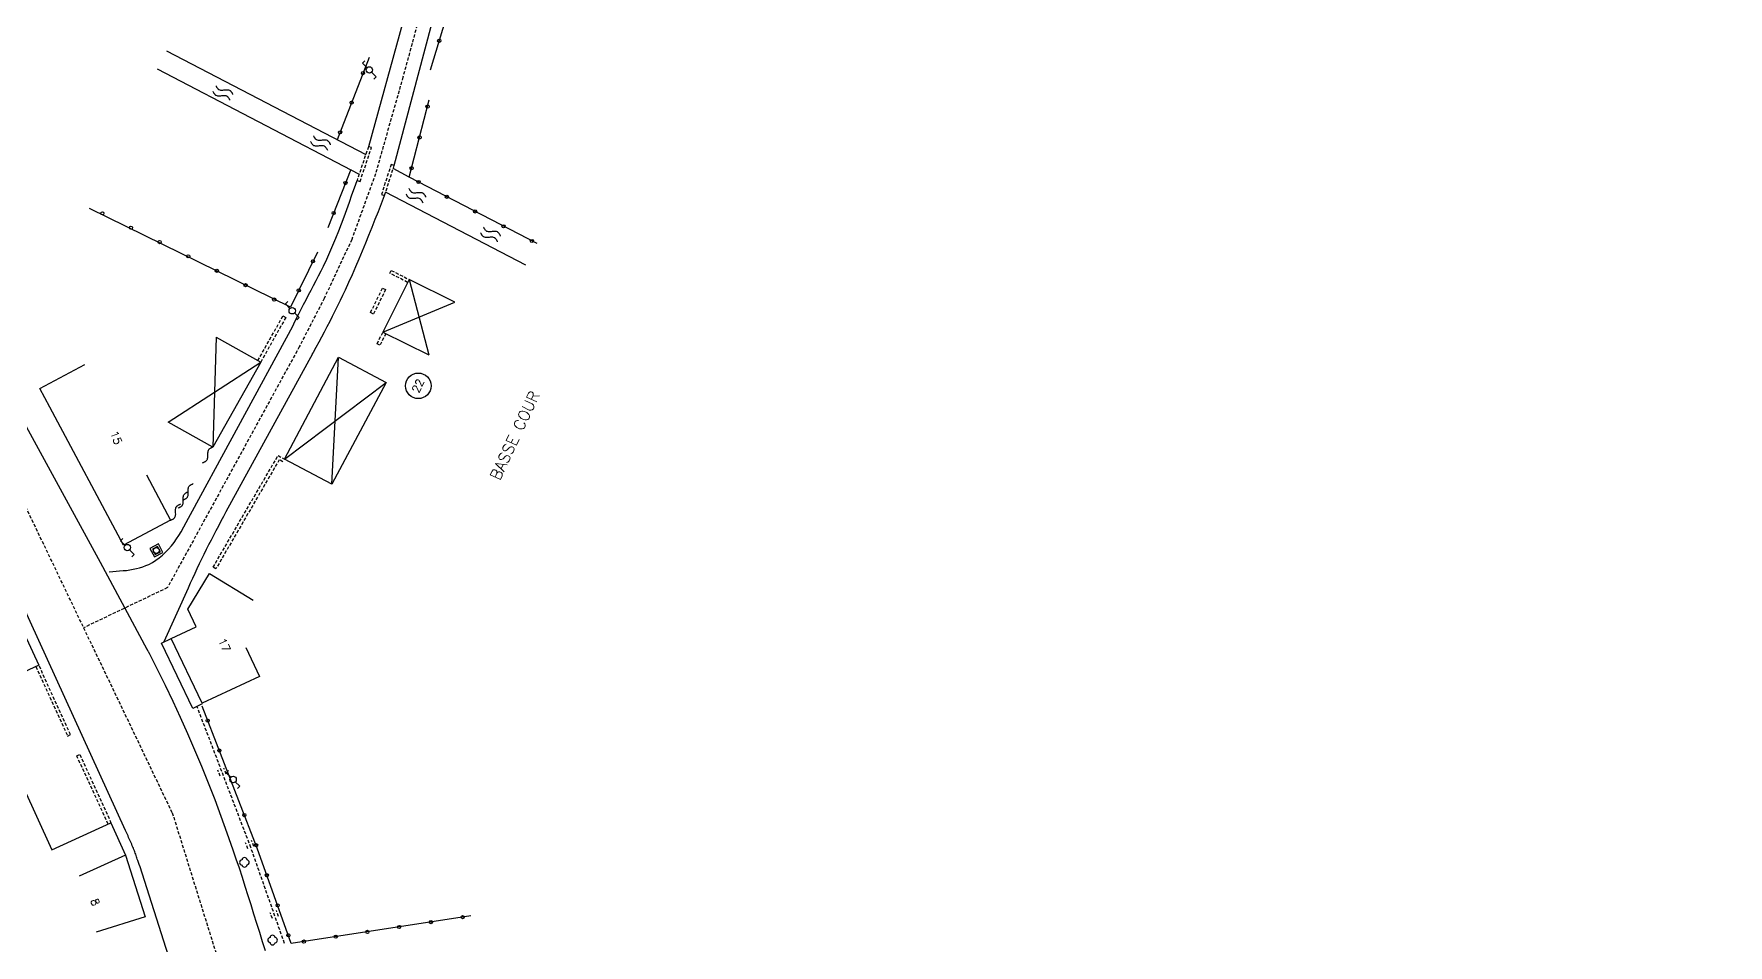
# Model space of a CAD drawing. Header units: millimetres. Extents: x 113000 to 114000, y 153000 to 154000.
# Drawn here: x 113735.3 to 114000, y 153441.2 to 153583.7 of the extents above; entities that cross this region are included whole.
import ezdxf
from ezdxf.enums import TextEntityAlignment as Align

# ---------------------------------------------------------------- set-up
doc = ezdxf.new("R2010")
doc.units = ezdxf.units.MM
doc.linetypes.add('DASHED', pattern=[0.75, 0.5, -0.25])
for name, color, linetype in [('W0001', 6, 'DASHED'), ('W0008', 7, 'CONTINUOUS'), ('W0100', 7, 'CONTINUOUS'), ('W0112', 1, 'DASHED'), ('W0211', 2, 'CONTINUOUS'), ('W0220', 5, 'DASHED'), ('W0300', 7, 'CONTINUOUS'), ('W0310', 3, 'CONTINUOUS'), ('W0322', 7, 'CONTINUOUS'), ('W0420', 7, 'CONTINUOUS'), ('W0471', 7, 'CONTINUOUS'), ('W0500', 5, 'DASHED'), ('W0515', 5, 'CONTINUOUS'), ('W0989', 7, 'CONTINUOUS'), ('W0991', 7, 'CONTINUOUS')]:
    doc.layers.add(name, color=color, linetype=linetype)
doc.styles.get("Standard").update_dxf_attribs({"font": 'romans.shx', "width": 0.85})

msp = doc.modelspace()

# ---------------------------------------------------------------- linework, layer by layer
at = {"layer": 'W0001'}
for points in [[(114000, 153754.61), (113988.97, 153747.55), (113939.56, 153718.42), (113909.84, 153699.77), (113901.38, 153693.81), (113844.91, 153646.41), (113843.34, 153644.78), (113818.16, 153623.28), (113802.61, 153606.8), (113798.33, 153596.61), (113792.98, 153576.91), (113788.68, 153561.77), (113784.98, 153551.52), (113780.68, 153542.33), (113776.79, 153534.77), (113756.19, 153497.11), (113743.1, 153490.84)], [(113756.94, 153461.94), (113733.51, 153510.88), (113710.6, 153553.41)], [(113756.94, 153461.94), (113799.98, 153323.69), (113806.23, 153311.3), (113813.36, 153290.66)]]:
    msp.add_lwpolyline(points, dxfattribs=at)
at = {"layer": 'W0008'}
for points in [[(113798.35, 153605.03), (113787.58, 153566.03)], [(113791.62, 153563.11), (113799.32, 153592.16)], [(113775.77, 153537.97), (113775.79, 153538), (113775.8, 153538.03), (113775.82, 153538.06), (113775.84, 153538.11), (113775.85, 153538.12), (113775.86, 153538.17), (113775.88, 153538.2), (113775.89, 153538.23), (113775.91, 153538.27), (113775.92, 153538.3), (113775.94, 153538.33), (113775.95, 153538.36), (113776.31, 153539.12), (113776.69, 153539.89), (113777.06, 153540.64), (113777.45, 153541.38), (113777.84, 153542.12), (113778.23, 153542.88), (113778.63, 153543.61), (113779.02, 153544.36), (113779.41, 153545.11), (113779.8, 153545.86), (113780.18, 153546.61), (113780.55, 153547.36), (113781.07, 153548.44), (113781.56, 153549.53), (113782.04, 153550.64), (113782.49, 153551.75), (113782.94, 153552.86), (113783.38, 153553.97), (113783.8, 153555.09), (113784.21, 153556.23), (113784.62, 153557.36), (113785.02, 153558.5), (113785.41, 153559.62), (113785.81, 153560.77)], [(113778.84, 153533.64), (113778.86, 153533.66), (113778.87, 153533.69), (113778.88, 153533.7), (113778.89, 153533.73), (113778.91, 153533.75), (113778.92, 153533.78), (113778.94, 153533.8), (113778.95, 153533.83), (113778.96, 153533.84), (113778.98, 153533.88), (113778.98, 153533.89), (113779, 153533.92), (113779.44, 153534.72), (113779.88, 153535.52), (113780.31, 153536.33), (113780.74, 153537.12), (113781.16, 153537.94), (113781.59, 153538.75), (113782, 153539.56), (113782.41, 153540.38), (113782.82, 153541.19), (113783.22, 153542.02), (113783.61, 153542.83), (113784, 153543.66), (113784.55, 153544.86), (113785.1, 153546.08), (113785.63, 153547.3), (113786.16, 153548.52), (113786.66, 153549.75), (113787.17, 153550.98), (113787.67, 153552.22), (113788.16, 153553.45), (113788.66, 153554.69), (113789.14, 153555.92), (113789.62, 153557.17), (113790.11, 153558.41)], [(113745.73, 153501.05), (113716.61, 153554.36)], [(113758.81, 153506.72), (113775.77, 153537.97)], [(113778.84, 153533.64), (113765.33, 153508.94)], [(113749.63, 153459.16), (113727.92, 153506.67)], [(113747.1, 153499.59), (113747.64, 153499.62), (113748.18, 153499.67), (113748.72, 153499.72), (113749.26, 153499.77), (113749.78, 153499.81), (113750.3, 153499.89), (113750.82, 153499.98), (113751.34, 153500.08), (113751.84, 153500.22), (113752.33, 153500.36), (113752.81, 153500.55), (113753.28, 153500.75), (113753.85, 153501.05), (113754.4, 153501.39), (113754.92, 153501.78), (113755.43, 153502.2), (113755.91, 153502.66), (113756.38, 153503.14), (113756.81, 153503.64), (113757.23, 153504.17), (113757.62, 153504.72), (113757.99, 153505.28), (113758.34, 153505.84), (113758.66, 153506.42), (113758.67, 153506.45), (113758.68, 153506.47), (113758.7, 153506.5), (113758.71, 153506.52), (113758.72, 153506.55), (113758.73, 153506.56), (113758.75, 153506.59), (113758.76, 153506.62), (113758.77, 153506.64), (113758.79, 153506.67), (113758.8, 153506.69), (113758.81, 153506.72)], [(113753.03, 153487.47), (113745.73, 153501.05)], [(113759.41, 153497.05), (113755.61, 153488.62)], [(113771.5, 153440.34), (113771.05, 153441.78), (113770.6, 153443.22), (113770.15, 153444.64), (113769.7, 153446.08), (113769.26, 153447.52), (113768.8, 153448.95), (113768.34, 153450.39), (113767.89, 153451.81), (113767.42, 153453.25), (113766.95, 153454.67), (113766.46, 153456.09), (113765.54, 153458.72), (113764.59, 153461.34), (113763.62, 153463.95), (113762.61, 153466.55), (113761.57, 153469.14), (113760.49, 153471.7), (113759.39, 153474.27), (113758.25, 153476.81), (113757.08, 153479.34), (113755.88, 153481.84), (113754.63, 153484.34), (113753.37, 153486.83), (113753.34, 153486.88), (113753.31, 153486.94), (113753.28, 153486.98), (113753.26, 153487.05), (113753.23, 153487.09), (113753.2, 153487.16), (113753.17, 153487.2), (113753.14, 153487.25), (113753.12, 153487.31), (113753.09, 153487.36), (113753.06, 153487.42), (113753.03, 153487.47)], [(113751.81, 153453.69), (113751.8, 153453.73), (113751.78, 153453.8), (113751.77, 153453.84), (113751.75, 153453.89), (113751.73, 153453.94), (113751.72, 153454), (113751.7, 153454.05), (113751.68, 153454.09), (113751.66, 153454.14), (113751.65, 153454.2), (113751.63, 153454.25), (113751.62, 153454.3), (113751.55, 153454.48), (113751.48, 153454.67), (113751.42, 153454.86), (113751.36, 153455.05), (113751.29, 153455.23), (113751.23, 153455.44), (113751.16, 153455.62), (113751.09, 153455.81), (113751.02, 153456), (113750.95, 153456.19), (113750.88, 153456.38), (113750.8, 153456.56), (113750.7, 153456.78), (113750.62, 153457), (113750.52, 153457.22), (113750.43, 153457.44), (113750.33, 153457.66), (113750.23, 153457.86), (113750.13, 153458.08), (113750.03, 153458.3), (113749.94, 153458.52), (113749.84, 153458.73), (113749.73, 153458.94), (113749.63, 153459.16)], [(113751.81, 153453.69), (113772.74, 153387.94), (113795.82, 153315.05)]]:
    msp.add_lwpolyline(points, dxfattribs=at)
msp.add_arc((113916.58, 153426.19), 172.41, 151.3166, 155.7322, dxfattribs=at)
at = {"layer": 'W0100'}
for points in [[(113801.09, 153541.72), (113793.93, 153545.27), (113789.85, 153537.05), (113797.02, 153533.5)], [(113793.93, 153545.27), (113797.02, 153533.5)], [(113789.85, 153537.05), (113801.09, 153541.72)], [(113763.8, 153536.28), (113770.77, 153532.36), (113763.3, 153519.08), (113756.32, 153523)], [(113763.8, 153536.28), (113763.3, 153519.08)], [(113752.93, 153514.72), (113756.68, 153507.64), (113749.31, 153503.73), (113737.79, 153525.33), (113736.23, 153528.22), (113743.3, 153532)], [(113756.32, 153523), (113770.77, 153532.36)], [(113781.89, 153513.28), (113774.48, 153517.2), (113782.93, 153533.11), (113790.35, 153529.2), (113781.89, 153513.28)], [(113781.89, 153513.28), (113782.93, 153533.09)], [(113774.48, 153517.2), (113790.35, 153529.2)], [(113768.42, 153487.75), (113770.58, 153483.23), (113761.59, 153479.05), (113756.78, 153489.14), (113760.7, 153491), (113759.38, 153493.73), (113762.76, 153499.31), (113769.6, 153495.17)], [(113729.28, 153487.88), (113733.83, 153489.95), (113736.11, 153484.98), (113726.87, 153480.75), (113738.14, 153456.14), (113747.37, 153460.36), (113749.66, 153455.31), (113742.38, 153452)], [(113749.65, 153455.31), (113752.7, 153445.66), (113745.06, 153443.25)]]:
    msp.add_lwpolyline(points, dxfattribs=at)
at = {"layer": 'W0112'}
for points in [[(113785.81, 153560.77), (113786.29, 153560.61), (113788.05, 153565.88), (113787.58, 153566.03), (113785.81, 153560.77)], [(113789.63, 153558.56), (113790.11, 153558.41), (113791.62, 153563.11), (113791.14, 153563.27), (113789.63, 153558.56)], [(113793.7, 153544.83), (113790.94, 153546.27), (113791.16, 153546.7), (113793.93, 153545.27)], [(113788.38, 153539.88), (113787.92, 153540.11), (113789.8, 153543.94), (113790.26, 153543.7), (113788.38, 153539.88)], [(113770.33, 153532.59), (113774.23, 153539.58), (113774.66, 153539.33), (113770.77, 153532.36)], [(113790.3, 153536.83), (113789.38, 153535), (113788.93, 153535.23), (113789.85, 153537.05)], [(113774.23, 153516.78), (113773.66, 153517.11), (113763.76, 153500.06), (113763.32, 153500.31), (113773.48, 153517.78), (113774.48, 153517.2)], [(113735.65, 153484.78), (113740.6, 153473.92), (113741.05, 153474.14), (113736.11, 153484.98)], [(113746.91, 153460.16), (113742.02, 153470.81), (113742.48, 153471.02), (113747.37, 153460.36)]]:
    msp.add_lwpolyline(points, dxfattribs=at)
at = {"layer": 'W0211'}
msp.add_lwpolyline([(113793.96, 153561.27), (113791.46, 153562.61)], dxfattribs=at)
at = {"layer": 'W0220'}
for points in [[(113774.47, 153441.52), (113769.22, 153456.48), (113760.83, 153478.5)], [(113764.44, 153467.64), (113764.08, 153468.56)], [(113765.37, 153467.98), (113765.02, 153468.92)], [(113768.76, 153456.31), (113768.4, 153457.25)], [(113769.69, 153456.67), (113769.34, 153457.61)], [(113772.59, 153445.38), (113772.25, 153446.31)], [(113773.53, 153445.72), (113773.2, 153446.66)]]:
    msp.add_lwpolyline(points, dxfattribs=at)
at = {"layer": 'W0300'}
for centre, radius, start, end in [((113767.88, 153454.17), 0.409, 96.5819, 263.4181), ((113768.23, 153453.83), 0.401, 186.7098, 353.2902), ((113768.23, 153454.53), 0.393, 6.8428, 173.1572), ((113768.58, 153454.17), 0.393, 275.7106, 84.2894), ((113772.26, 153442.03), 0.393, 96.8428, 263.1572), ((113772.61, 153442.38), 0.401, 6.7098, 173.2902), ((113772.61, 153441.67), 0.401, 186.7098, 353.2902), ((113772.96, 153442.03), 0.409, 276.5819, 83.4181)]:
    msp.add_arc(centre, radius, start, end, dxfattribs=at)
at = {"layer": 'W0310'}
for points in [[(113763.3, 153519.08), (113763.23, 153519.05), (113763.16, 153519.02), (113763.09, 153518.98), (113763.03, 153518.97), (113762.96, 153518.92), (113762.9, 153518.89), (113762.84, 153518.86), (113762.78, 153518.83), (113762.73, 153518.78), (113762.68, 153518.73), (113762.64, 153518.69), (113762.6, 153518.64), (113762.55, 153518.53), (113762.51, 153518.41), (113762.48, 153518.27), (113762.47, 153518.12), (113762.47, 153517.98), (113762.46, 153517.83), (113762.46, 153517.67), (113762.46, 153517.53), (113762.45, 153517.39), (113762.42, 153517.25), (113762.38, 153517.12), (113762.33, 153517.02), (113762.29, 153516.97), (113762.25, 153516.92), (113762.2, 153516.88), (113762.15, 153516.83), (113762.09, 153516.8), (113762.03, 153516.77), (113761.97, 153516.73), (113761.91, 153516.7), (113761.84, 153516.67), (113761.77, 153516.64), (113761.7, 153516.61), (113761.63, 153516.58)], [(113757.87, 153509.56), (113757.94, 153509.59), (113758, 153509.62), (113758.08, 153509.66), (113758.13, 153509.69), (113758.2, 153509.72), (113758.26, 153509.75), (113758.32, 153509.8), (113758.38, 153509.83), (113758.42, 153509.88), (113758.47, 153509.92), (113758.51, 153509.97), (113758.55, 153510.02), (113758.61, 153510.14), (113758.64, 153510.25), (113758.66, 153510.39), (113758.66, 153510.53), (113758.66, 153510.67), (113758.66, 153510.83), (113758.66, 153510.97), (113758.65, 153511.12), (113758.66, 153511.27), (113758.68, 153511.41), (113758.71, 153511.53), (113758.77, 153511.64), (113758.8, 153511.69), (113758.84, 153511.73), (113758.89, 153511.78), (113758.94, 153511.83), (113758.99, 153511.88), (113759.05, 153511.91), (113759.11, 153511.94), (113759.18, 153511.98), (113759.24, 153512.02), (113759.31, 153512.05), (113759.38, 153512.08), (113759.45, 153512.11)], [(113758.66, 153510.83), (113758.73, 153510.86), (113758.79, 153510.89), (113758.87, 153510.92), (113758.92, 153510.95), (113758.99, 153510.98), (113759.05, 153511.02), (113759.11, 153511.06), (113759.16, 153511.09), (113759.21, 153511.14), (113759.26, 153511.19), (113759.3, 153511.23), (113759.34, 153511.28), (113759.4, 153511.41), (113759.43, 153511.52), (113759.45, 153511.66), (113759.45, 153511.8), (113759.45, 153511.95), (113759.45, 153512.11), (113759.44, 153512.25), (113759.44, 153512.41), (113759.45, 153512.55), (113759.46, 153512.69), (113759.5, 153512.81), (113759.55, 153512.92), (113759.59, 153512.97), (113759.63, 153513.02), (113759.68, 153513.06), (113759.73, 153513.11), (113759.78, 153513.14), (113759.84, 153513.19), (113759.9, 153513.22), (113759.97, 153513.25), (113760.03, 153513.28), (113760.1, 153513.31), (113760.16, 153513.34), (113760.23, 153513.38)], [(113756.68, 153507.64), (113756.74, 153507.67), (113756.81, 153507.7), (113756.89, 153507.75), (113756.95, 153507.77), (113757.02, 153507.81), (113757.07, 153507.84), (113757.13, 153507.88), (113757.19, 153507.92), (113757.23, 153507.97), (113757.28, 153508.02), (113757.32, 153508.06), (113757.36, 153508.11), (113757.41, 153508.23), (113757.45, 153508.34), (113757.47, 153508.48), (113757.48, 153508.62), (113757.47, 153508.78), (113757.47, 153508.92), (113757.46, 153509.08), (113757.46, 153509.22), (113757.47, 153509.36), (113757.48, 153509.5), (113757.52, 153509.62), (113757.58, 153509.73), (113757.62, 153509.78), (113757.66, 153509.83), (113757.7, 153509.88), (113757.75, 153509.92), (113757.8, 153509.95), (113757.87, 153510), (113757.93, 153510.03), (113757.99, 153510.06), (113758.05, 153510.09), (113758.12, 153510.12), (113758.19, 153510.16), (113758.26, 153510.19)]]:
    msp.add_lwpolyline(points, dxfattribs=at)
at = {"layer": 'W0322'}
for points in [[(113797.27, 153578.03), (113802.02, 153593.7), (113812.53, 153608.95)], [(113787.68, 153579.95), (113782.72, 153567.11)], [(113813.93, 153550.88), (113793.96, 153561.27), (113797.09, 153573.33)], [(113784.83, 153562.44), (113781.26, 153553.33)], [(113779.63, 153549.55), (113775.41, 153540.95), (113743.99, 153556.38)], [(113803.61, 153445.81), (113775.54, 153441.5), (113770.2, 153456.38), (113761.59, 153478.59)]]:
    msp.add_lwpolyline(points, dxfattribs=at)
for centre, radius in [((113798.65, 153582.59), 0.25), ((113786.74, 153577.53), 0.25), ((113784.96, 153572.92), 0.25), ((113796.83, 153572.3), 0.25), ((113783.16, 153568.28), 0.25), ((113795.58, 153567.48), 0.25), ((113794.33, 153562.67), 0.251), ((113784.01, 153560.36), 0.25), ((113795.41, 153560.52), 0.25), ((113799.84, 153558.2), 0.25), ((113746.02, 153555.62), 0.25), ((113782.16, 153555.66), 0.25), ((113804.26, 153555.91), 0.25), ((113750.49, 153553.38), 0.25), ((113808.69, 153553.59), 0.25), ((113754.97, 153551.12), 0.25), ((113759.45, 153548.89), 0.25), ((113813.12, 153551.3), 0.25), ((113763.91, 153546.64), 0.25), ((113778.92, 153548.11), 0.25), ((113768.39, 153544.39), 0.25), ((113776.7, 153543.58), 0.25), ((113772.87, 153542.14), 0.25), ((113762.48, 153476.33), 0.25), ((113764.29, 153471.66), 0.25), ((113768.2, 153461.56), 0.25), ((113770.04, 153456.86), 0.25), ((113771.72, 153452.16), 0.25), ((113773.4, 153447.47), 0.25), ((113802.3, 153445.61), 0.25), ((113787.42, 153443.31), 0.25), ((113792.38, 153444.08), 0.25), ((113797.34, 153444.84), 0.25), ((113775.08, 153442.77), 0.25), ((113777.51, 153441.8), 0.25), ((113782.47, 153442.56), 0.25)]:
    msp.add_circle(centre, radius, dxfattribs=at)
at = {"layer": 'W0420'}
for points in [[(113754.77, 153503.94), (113753.45, 153503.23), (113754.15, 153501.91), (113755.48, 153502.61), (113754.77, 153503.94)], [(113754.66, 153503.55), (113753.83, 153503.11), (113754.27, 153502.28), (113755.09, 153502.72), (113754.66, 153503.55)], [(113761.62, 153478.97), (113760.13, 153478.22), (113755.27, 153488.42), (113756.78, 153489.14)]]:
    msp.add_lwpolyline(points, dxfattribs=at)
msp.add_circle((113754.46, 153502.92), 0.468, dxfattribs=at)
at = {"layer": 'W0471'}
for points in [[(113787.38, 153578.38), (113786.67, 153579.09), (113787.02, 153579.44)], [(113788.09, 153577.67), (113788.8, 153576.97), (113788.44, 153576.61)], [(113775.33, 153540.75), (113774.62, 153541.45), (113774.98, 153541.81)], [(113776.04, 153540.05), (113776.75, 153539.33), (113776.39, 153538.98)], [(113749.56, 153503.72), (113748.86, 153504.42), (113749.21, 153504.78)], [(113750.27, 153503.02), (113750.98, 153502.31), (113750.62, 153501.95)], [(113766.09, 153467.48), (113765.38, 153468.19), (113765.73, 153468.55)], [(113766.79, 153466.78), (113767.5, 153466.08), (113767.15, 153465.72)]]:
    msp.add_lwpolyline(points, dxfattribs=at)
for centre, radius in [((113787.73, 153578.03), 0.497), ((113775.69, 153540.39), 0.508), ((113749.92, 153503.38), 0.497), ((113766.44, 153467.12), 0.503)]:
    msp.add_circle(centre, radius, dxfattribs=at)
at = {"layer": 'W0500'}
for points in [[(113766.43, 153574.17), (113766.4, 153574.23), (113766.36, 153574.31), (113766.33, 153574.38), (113766.29, 153574.44), (113766.24, 153574.48), (113766.2, 153574.55), (113766.16, 153574.61), (113766.12, 153574.66), (113766.07, 153574.7), (113766.02, 153574.75), (113765.98, 153574.78), (113765.92, 153574.81), (113765.8, 153574.86), (113765.68, 153574.89), (113765.54, 153574.89), (113765.4, 153574.89), (113765.25, 153574.88), (113765.1, 153574.86), (113764.95, 153574.84), (113764.8, 153574.83), (113764.66, 153574.83), (113764.52, 153574.83), (113764.4, 153574.86), (113764.28, 153574.91), (113764.23, 153574.94), (113764.18, 153574.98), (113764.12, 153575.02), (113764.09, 153575.06), (113764.04, 153575.12), (113764, 153575.17), (113763.96, 153575.23), (113763.92, 153575.3), (113763.88, 153575.36), (113763.84, 153575.42), (113763.81, 153575.5), (113763.77, 153575.56)], [(113765.97, 153573.28), (113765.94, 153573.34), (113765.9, 153573.42), (113765.87, 153573.48), (113765.83, 153573.55), (113765.78, 153573.59), (113765.74, 153573.66), (113765.7, 153573.72), (113765.66, 153573.77), (113765.61, 153573.81), (113765.56, 153573.86), (113765.52, 153573.89), (113765.46, 153573.92), (113765.34, 153573.97), (113765.22, 153574), (113765.08, 153574), (113764.94, 153574), (113764.79, 153573.98), (113764.64, 153573.97), (113764.49, 153573.95), (113764.34, 153573.94), (113764.2, 153573.94), (113764.06, 153573.94), (113763.94, 153573.97), (113763.82, 153574.02), (113763.77, 153574.05), (113763.72, 153574.09), (113763.66, 153574.12), (113763.62, 153574.17), (113763.58, 153574.23), (113763.54, 153574.28), (113763.5, 153574.34), (113763.46, 153574.41), (113763.42, 153574.47), (113763.38, 153574.53), (113763.35, 153574.61), (113763.31, 153574.67)], [(113781.68, 153566.34), (113781.65, 153566.41), (113781.61, 153566.48), (113781.58, 153566.55), (113781.54, 153566.61), (113781.49, 153566.66), (113781.45, 153566.72), (113781.41, 153566.78), (113781.37, 153566.83), (113781.32, 153566.88), (113781.27, 153566.92), (113781.23, 153566.95), (113781.17, 153566.98), (113781.05, 153567.03), (113780.93, 153567.06), (113780.79, 153567.06), (113780.65, 153567.06), (113780.5, 153567.05), (113780.35, 153567.03), (113780.2, 153567.02), (113780.05, 153567), (113779.91, 153567), (113779.77, 153567), (113779.65, 153567.03), (113779.53, 153567.08), (113779.48, 153567.11), (113779.43, 153567.14), (113779.38, 153567.19), (113779.34, 153567.23), (113779.29, 153567.28), (113779.25, 153567.34), (113779.21, 153567.41), (113779.17, 153567.47), (113779.13, 153567.53), (113779.09, 153567.59), (113779.06, 153567.66), (113779.02, 153567.72)], [(113781.22, 153565.45), (113781.19, 153565.52), (113781.15, 153565.59), (113781.12, 153565.66), (113781.08, 153565.72), (113781.03, 153565.77), (113780.99, 153565.83), (113780.95, 153565.89), (113780.91, 153565.94), (113780.86, 153565.98), (113780.81, 153566.03), (113780.77, 153566.06), (113780.71, 153566.09), (113780.59, 153566.14), (113780.47, 153566.17), (113780.33, 153566.17), (113780.19, 153566.17), (113780.04, 153566.16), (113779.89, 153566.14), (113779.74, 153566.12), (113779.59, 153566.11), (113779.45, 153566.11), (113779.31, 153566.11), (113779.19, 153566.14), (113779.07, 153566.19), (113779.02, 153566.22), (113778.97, 153566.25), (113778.92, 153566.3), (113778.88, 153566.34), (113778.83, 153566.39), (113778.79, 153566.45), (113778.75, 153566.52), (113778.71, 153566.58), (113778.67, 153566.64), (113778.63, 153566.7), (113778.6, 153566.77), (113778.56, 153566.83)], [(113796.12, 153557.23), (113796.09, 153557.3), (113796.05, 153557.36), (113796.02, 153557.44), (113795.98, 153557.5), (113795.94, 153557.56), (113795.9, 153557.62), (113795.86, 153557.67), (113795.81, 153557.73), (113795.77, 153557.78), (113795.72, 153557.81), (113795.67, 153557.86), (113795.62, 153557.89), (113795.5, 153557.94), (113795.38, 153557.97), (113795.23, 153557.97), (113795.09, 153557.97), (113794.95, 153557.95), (113794.8, 153557.94), (113794.65, 153557.92), (113794.5, 153557.91), (113794.36, 153557.91), (113794.22, 153557.91), (113794.09, 153557.94), (113793.98, 153557.98), (113793.92, 153558.02), (113793.88, 153558.05), (113793.83, 153558.09), (113793.78, 153558.14), (113793.73, 153558.19), (113793.7, 153558.25), (113793.66, 153558.31), (113793.62, 153558.38), (113793.58, 153558.44), (113793.54, 153558.5), (113793.51, 153558.56), (113793.47, 153558.62)], [(113796.59, 153558.12), (113796.55, 153558.19), (113796.52, 153558.27), (113796.48, 153558.33), (113796.45, 153558.39), (113796.4, 153558.44), (113796.36, 153558.5), (113796.32, 153558.56), (113796.27, 153558.61), (113796.23, 153558.66), (113796.18, 153558.7), (113796.13, 153558.73), (113796.08, 153558.77), (113795.96, 153558.81), (113795.84, 153558.84), (113795.7, 153558.84), (113795.55, 153558.84), (113795.41, 153558.83), (113795.26, 153558.81), (113795.11, 153558.8), (113794.96, 153558.78), (113794.82, 153558.78), (113794.68, 153558.78), (113794.55, 153558.81), (113794.44, 153558.86), (113794.38, 153558.89), (113794.34, 153558.94), (113794.28, 153558.97), (113794.24, 153559.02), (113794.2, 153559.08), (113794.16, 153559.12), (113794.12, 153559.19), (113794.08, 153559.25), (113794.04, 153559.31), (113794, 153559.38), (113793.97, 153559.45), (113793.93, 153559.52)], [(113807.77, 153551.17), (113807.74, 153551.23), (113807.7, 153551.31), (113807.67, 153551.38), (113807.63, 153551.44), (113807.59, 153551.48), (113807.55, 153551.55), (113807.51, 153551.61), (113807.46, 153551.66), (113807.41, 153551.7), (113807.37, 153551.75), (113807.32, 153551.78), (113807.27, 153551.81), (113807.15, 153551.86), (113807.02, 153551.89), (113806.88, 153551.89), (113806.74, 153551.89), (113806.59, 153551.88), (113806.45, 153551.86), (113806.3, 153551.86), (113806.15, 153551.84), (113806.01, 153551.84), (113805.87, 153551.84), (113805.74, 153551.88), (113805.62, 153551.92), (113805.57, 153551.95), (113805.52, 153551.98), (113805.48, 153552.03), (113805.43, 153552.08), (113805.38, 153552.12), (113805.34, 153552.19), (113805.3, 153552.25), (113805.27, 153552.31), (113805.23, 153552.38), (113805.19, 153552.44), (113805.16, 153552.5), (113805.12, 153552.56)], [(113808.24, 153552.06), (113808.2, 153552.12), (113808.17, 153552.2), (113808.12, 153552.25), (113808.09, 153552.33), (113808.05, 153552.38), (113808.02, 153552.44), (113807.97, 153552.5), (113807.93, 153552.55), (113807.88, 153552.59), (113807.84, 153552.64), (113807.78, 153552.67), (113807.73, 153552.7), (113807.61, 153552.75), (113807.48, 153552.77), (113807.34, 153552.78), (113807.2, 153552.78), (113807.05, 153552.77), (113806.91, 153552.75), (113806.76, 153552.73), (113806.61, 153552.72), (113806.47, 153552.72), (113806.33, 153552.72), (113806.2, 153552.75), (113806.09, 153552.8), (113806.03, 153552.83), (113805.98, 153552.88), (113805.93, 153552.91), (113805.89, 153552.95), (113805.84, 153553.02), (113805.8, 153553.06), (113805.77, 153553.12), (113805.73, 153553.19), (113805.69, 153553.25), (113805.65, 153553.31), (113805.62, 153553.39), (113805.58, 153553.45)]]:
    msp.add_lwpolyline(points, dxfattribs=at)
at = {"layer": 'W0515'}
for points in [[(113756.05, 153581), (113787.17, 153564.8)], [(113754.59, 153578.19), (113786.15, 153561.75)], [(113812.2, 153547.53), (113790.28, 153558.94)]]:
    msp.add_lwpolyline(points, dxfattribs=at)
at = {"layer": 'W0991'}
msp.add_circle((113795.38, 153528.66), 2, dxfattribs=at)

# ---------------------------------------------------------------- texts
at = {"layer": 'W0989'}
msp.add_text('BASSE COUR', height=1.75, rotation=65, dxfattribs=at).set_placement((113808.07, 153513.72))
at = {"layer": 'W0991'}
for s, rotation, p in [('22', 65, (113795.32, 153528.66)), ('15', 291, (113748.18, 153520.55)), ('17', 294, (113765.08, 153488.15)), ('8', 294, (113744.91, 153447.97))]:
    msp.add_text(s, height=1.25, rotation=rotation, dxfattribs=at).set_placement(p, align=Align.MIDDLE)

doc.saveas('drawing.dxf')
